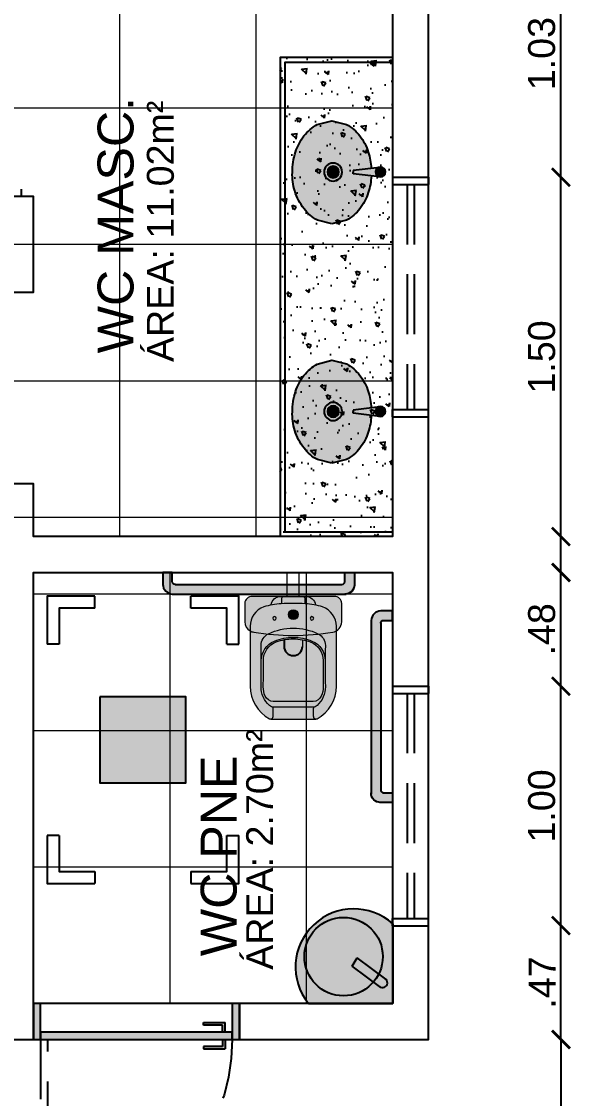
# Model space of a CAD drawing. Extents: x 3377 to 3790, y 1673 to 1846.
# Drawn here: x 3452.723 to 3455.024, y 1690.248 to 1694.745 of the extents above; entities that cross this region are included whole.
import ezdxf
from ezdxf.enums import TextEntityAlignment as Align

# ---------------------------------------------------------------- set-up
doc = ezdxf.new("R2010")
doc.units = 0
doc.header["$LTSCALE"] = 2
doc.header["$PDMODE"] = 32
doc.linetypes.add('HIDDEN2', pattern=[0.1875, 0.125, -0.0625])
for name, color, linetype, lineweight in [('. Alvenaria', 4, 'Continuous', 0), ('. hachura', 8, 'Continuous', 0), ('. TEXTO', 7, 'Continuous', 0), ('015', 8, 'Continuous', 15), ('A-PISO', 8, 'Continuous', 5)]:
    doc.layers.add(name, color=color, linetype=linetype, lineweight=lineweight)
for name, color, linetype in [('. Esquadria', 7, 'Continuous'), ('. Layaot', 8, 'Continuous'), ('. Vista 01', 7, 'Continuous'), ('A-PARED', 4, 'Continuous'), ('AI-Equip san', 1, 'Continuous'), ('ARQ-COTAS', 250, 'Continuous'), ('PROIEZIONI_finissime', 251, 'Continuous')]:
    doc.layers.add(name, color=color, linetype=linetype)
doc.styles.add('75_R80', font='arial.ttf', dxfattribs={"height": 0.15})
doc.styles.add('REGUA-60', font='arial.ttf', dxfattribs={"height": 0.1125})
doc.styles.add('ROMANS', font='arial.ttf')
doc.dimstyles.new('1-75', dxfattribs={"dimscale": 0.75, "dimtxt": 0.15, "dimasz": 0.1, "dimexe": 0.05, "dimexo": 0.1, "dimgap": 0.03, "dimtad": 1, "dimzin": 5, "dimdsep": 46, "dimtxsty": 'ROMANS', "dimblk": 'ARCHTICK', "dimcen": 0, "dimse1": 1, "dimse2": 1, "dimclrd": 1, "dimclre": 256, "dimclrt": 2, "dimadec": 0, "dimazin": 0, "dimtfac": 1, "dimtofl": 0, "dimtmove": 2, "dimatfit": 3, "dimldrblk": 'ARCHTICK', "dimfxl": 0.04, "dimtolj": 1, "dimtzin": 1, "dimarcsym": 0})

# ---------------------------------------------------------------- blocks, each defined once
blk = doc.blocks.new('PIA')
at = {"layer": '. Layaot'}
h = blk.add_hatch(color=254, dxfattribs=at)
h.dxf.hatch_style = 1
h.set_gradient(color1=(214, 214, 214), color2=(243, 241, 236), tint=1, name='INVSPHERICAL')
h.paths.add_polyline_path([(3669.8662, 131.4953), (3669.514, 131.4953), (3669.514, 131.1629, 0.923767)])
h.paths.add_polyline_path([(3669.5909, 131.4013, -0.194029), (3669.619, 131.429, -0.623221), (3669.8828, 131.2995, -1), (3669.5554, 131.2995, -0.169292)], flags=16)
h.paths.add_polyline_path([(3669.5362, 131.4087, -1), (3669.5762, 131.4087, -1)], flags=16)
h = blk.add_hatch(color=254, dxfattribs=at)
h.dxf.hatch_style = 1
h.set_gradient(color1=(214, 214, 214), color2=(214, 214, 214), tint=1, name='INVSPHERICAL')
h.paths.add_polyline_path([(3669.5942, 131.4053), (3669.6831, 131.3393), (3669.6623, 131.3051), (3669.5723, 131.3719, 0.115024), (3669.5554, 131.2995, 1), (3669.8828, 131.2995, 0.698617)])
h = blk.add_hatch(color=254, dxfattribs=at)
h.dxf.hatch_style = 1
h.set_gradient(color1=(214, 214, 214), color2=(132, 132, 132), tint=1, name='INVCYLINDER')
h.paths.add_polyline_path([(3669.5696, 131.4235), (3669.5666, 131.4258, 0.584519), (3669.5362, 131.4087, 0.212701), (3669.5428, 131.3938), (3669.5458, 131.3916, 0.584519), (3669.5762, 131.4087, 0.212701)])
h.paths.add_polyline_path([(3669.5942, 131.4053, 0.061156), (3669.5723, 131.3719), (3669.6623, 131.3051), (3669.6831, 131.3393)])
h.paths.add_polyline_path([(3669.5942, 131.4053), (3669.5696, 131.4235, -0.212701), (3669.5762, 131.4087, -0.584519), (3669.5458, 131.3916), (3669.5723, 131.3719, -0.061156)])
for p, q in [((3669.514, 131.1629), (3669.514, 131.4953)), ((3669.8662, 131.4953), (3669.514, 131.4953)), ((3669.5636, 131.428), (3669.6831, 131.3393)), ((3669.5428, 131.3938), (3669.6623, 131.3051)), ((3669.6831, 131.3393), (3669.6623, 131.3051))]:
    blk.add_line(p, q, dxfattribs=at)
blk.add_circle((3669.7191, 131.2995), 0.1637, dxfattribs=at)
for centre, radius, start, end in [((3669.6769, 131.3431), 0.2429, 227.8858, 38.8087), ((3669.5562, 131.4087), 0.02, 48.0318, 238.7716)]:
    blk.add_arc(centre, radius, start, end, dxfattribs=at)
blk = doc.blocks.new('fechadura')
for p, q in [((1565.0368, 630.001), (1565.0368, 629.971)), ((1565.0468, 630.001), (1565.0468, 629.971)), ((1565.0368, 629.971), (1565.0368, 629.961)), ((1565.1268, 629.961), (1565.0368, 629.961)), ((1565.0468, 629.971), (1565.1268, 629.971)), ((1565.1268, 629.971), (1565.1268, 629.961))]:
    blk.add_line(p, q)
blk = doc.blocks.new('P .86')
at = {"layer": '. Esquadria'}
h = blk.add_hatch(color=253, dxfattribs=at)
h.dxf.hatch_style = 1
h.set_gradient(color1=(173, 173, 173), color2=(91, 91, 91), tint=1, name='INVCYLINDER')
h.paths.add_polyline_path([(3863.1696, 601.0208), (3863.0796, 601.0208), (3863.0796, 601.0308), (3863.1596, 601.0308), (3863.1596, 601.0608), (3863.1696, 601.0608), (3863.1696, 601.0308)])
h.paths.add_polyline_path([(3863.1696, 601.1209), (3863.1696, 601.0908), (3863.1596, 601.0908), (3863.1596, 601.1209), (3863.0796, 601.1209), (3863.0796, 601.1309), (3863.1696, 601.1309)])
h = blk.add_hatch(color=34, dxfattribs=at)
h.dxf.hatch_style = 1
h.set_gradient(color1=(153, 76, 0), color2=(153, 133, 76), tint=1, name='INVCYLINDER')
h.paths.add_polyline_path([(3862.3996, 600.941), (3862.3696, 600.941), (3862.3696, 601.091), (3862.3996, 601.091)])
h = blk.add_hatch(color=34, dxfattribs=at)
h.dxf.hatch_style = 1
h.set_gradient(color1=(153, 76, 0), color2=(153, 133, 76), tint=1, name='CURVED')
h.paths.add_polyline_path([(3863.1996, 601.061), (3862.3996, 601.061), (3862.3996, 601.091), (3863.1996, 601.091)])
h = blk.add_hatch(color=34, dxfattribs=at)
h.dxf.hatch_style = 1
h.set_gradient(color1=(153, 76, 0), color2=(153, 133, 76), tint=1, name='INVCYLINDER')
h.paths.add_polyline_path([(3863.2296, 600.941), (3863.1996, 600.941), (3863.1996, 601.091), (3863.2296, 601.091)])
at = {"layer": '. Esquadria', "color": 1, "linetype": 'HIDDEN2'}
for p, q in [((3862.3996, 601.091), (3862.3996, 601.891)), ((3862.4296, 601.891), (3862.4296, 601.091))]:
    blk.add_line(p, q, dxfattribs=at)
at = {"layer": '. Esquadria', "color": 1}
blk.add_line((3862.4296, 601.891), (3862.3996, 601.891), dxfattribs=at)
at = {"layer": '. Esquadria'}
blk.add_line((3863.1996, 600.941), (3862.3996, 600.941), dxfattribs=at)
at = {"layer": '. Esquadria', "color": 2}
for points in [[(3862.3996, 601.091), (3862.3996, 600.941), (3862.3696, 600.941), (3862.3696, 601.091)], [(3863.1996, 601.091), (3863.1996, 601.061), (3862.3996, 601.061), (3862.3996, 601.091)], [(3863.2296, 601.091), (3863.2296, 600.941), (3863.1996, 600.941), (3863.1996, 601.091)]]:
    blk.add_lwpolyline(points, close=True, dxfattribs=at)
at = {"layer": '. Esquadria', "color": 1, "linetype": 'HIDDEN2'}
blk.add_arc((3862.4001, 601.0913), 0.7995, 359.9735, 87.8832, dxfattribs=at)
at = {"layer": '. Esquadria', "rotation": 180}
blk.add_blockref('fechadura', (5428.2064, 1231.0918), dxfattribs=at)
at = {"layer": '. Esquadria', "extrusion": (0, 0, -1), "zscale": -1}
blk.add_blockref('fechadura', (-5428.2064, -28.9402), dxfattribs=at)
blk = doc.blocks.new('barra 2')
at = {"layer": '. Layaot'}
h = blk.add_hatch(color=8, dxfattribs=at)
h.dxf.hatch_style = 1
h.set_gradient(color1=(128, 128, 128), color2=(214, 214, 214), rotation=90, tint=1, name='CYLINDER')
h.paths.add_polyline_path([(7845.748, 2406.6471), (7845.0224, 2406.6471, 0.376798), (7844.9824, 2406.6071), (7844.9824, 2406.5571), (7845.0224, 2406.5571), (7845.0224, 2406.5953, -0.414214), (7845.0342, 2406.6071), (7845.7306, 2406.6071, -0.414214), (7845.7424, 2406.5953), (7845.7424, 2406.5571), (7845.7824, 2406.5571), (7845.7824, 2406.6127, 0.371207)])
blk.add_line((7845.0342, 2406.6071), (7845.7306, 2406.6071), dxfattribs=at)
for points in [[(7845.0342, 2406.6071, 0.414214), (7845.0224, 2406.5953), (7845.0224, 2406.5571), (7844.9824, 2406.5571), (7844.9824, 2406.6071, -0.376798), (7845.0224, 2406.6471), (7845.748, 2406.6471)], [(7845.7306, 2406.6071, -0.414214), (7845.7424, 2406.5953), (7845.7424, 2406.5571), (7845.7824, 2406.5571), (7845.7824, 2406.6127)]]:
    blk.add_lwpolyline(points, format="xyb", dxfattribs=at)
blk.add_arc((7845.7452, 2406.6099), 0.0373, 355.7306, 94.2694, dxfattribs=at)
blk = doc.blocks.new('Assento acessível')
at = {"layer": '. Layaot'}
h = blk.add_hatch(color=160, dxfattribs=at)
h.dxf.hatch_style = 1
h.paths.add_polyline_path([(-0.22, 0.42), (-0.22, 0.78), (-0.58, 0.78), (-0.58, 0.42)])
h = blk.add_hatch(color=254, dxfattribs=at)
h.dxf.hatch_style = 1
h.paths.add_polyline_path([(-0.4233, 0.6992, 4.896979), (-0.4411, 0.7069), (-0.4386, 0.5874), (-0.3359, 0.5874), (-0.3019, 0.4999), (-0.2578, 0.5176), (-0.2648, 0.5333), (-0.2906, 0.5213), (-0.3228, 0.6053), (-0.4185, 0.6053), (-0.4185, 0.6242), (-0.3549, 0.6242), (-0.3549, 0.6418), (-0.4191, 0.6418)])
h.paths.add_polyline_path([(-0.4518, 0.6222), (-0.4518, 0.6459, 1.477731), (-0.3261, 0.5239), (-0.3447, 0.5342, -1.402115)])
for p, q in [((-0.6, 1.15), (-0.6, 1.2)), ((-0.2, 1.15), (-0.2, 1.2)), ((-0.75, 1), (-0.8, 1)), ((-0.05, 1), (0, 1)), ((-0.75, 0.2), (-0.8, 0.2)), ((-0.05, 0.2), (0, 0.2)), ((-0.6, 0.05), (-0.6, 0)), ((-0.2, 0.05), (-0.2, 0))]:
    blk.add_line(p, q, dxfattribs=at)
for points in [[(-0.6, 1.2), (-0.8, 1.2), (-0.8, 1)], [(0, 1), (0, 1.2), (-0.2, 1.2)], [(-0.6, 1.15), (-0.75, 1.15), (-0.75, 1)], [(-0.05, 1), (-0.05, 1.15), (-0.2, 1.15)], [(-0.8, 0.2), (-0.8, 0), (-0.6, 0)], [(-0.75, 0.2), (-0.75, 0.05), (-0.6, 0.05)], [(-0.2, 0), (0, 0), (0, 0.2)], [(-0.2, 0.05), (-0.05, 0.05), (-0.05, 0.2)]]:
    blk.add_lwpolyline(points, dxfattribs=at)
blk.add_lwpolyline([(-0.58, 0.78), (-0.58, 0.42), (-0.22, 0.42), (-0.22, 0.78)], close=True, dxfattribs=at)
blk = doc.blocks.new('P51_p')
at = {"layer": 'A-PARED', "true_color": 0xf2f2f2}
h = blk.add_hatch(color=7, dxfattribs=at)
h.dxf.hatch_style = 1
h.paths.add_polyline_path([(-0.0844, -0.4665, 0.337735), (-0.0884, -0.4614, 0.067099), (-0.081, -0.4624), (0.081, -0.4624, 0.067099), (0.0884, -0.4614, 0.337728), (0.0844, -0.4665), (0.0844, -0.5021, 0.402244), (0.094, -0.5121), (-0.0944, -0.5121, 0.4142), (-0.0844, -0.5021)])
h.paths.add_polyline_path([(-0.0489, -0.0089, -0.414215), (-0.04, 0), (0.04, 0, -0.414214), (0.0489, -0.0089), (0.0489, -0.0305, 0.017521), (-0.0489, -0.0305)], flags=17)
h.paths.add_polyline_path([(-0.0489, -0.0089, -0.414215), (-0.04, 0), (0.0529, 0, -0.383907), (0.0927, -0.0358, 0.043324), (0.0499, -0.0306, 0.01771), (-0.0489, -0.0305)])
h = blk.add_hatch(color=7, dxfattribs=at)
h.dxf.hatch_style = 1
h.paths.add_polyline_path([(0.0844, -0.4665, -0.337735), (0.0884, -0.4614, -0.067099), (0.081, -0.4624), (-0.081, -0.4624, -0.067099), (-0.0884, -0.4614, -0.337728), (-0.0844, -0.4665), (-0.0844, -0.5021, -0.402244), (-0.094, -0.5121), (0.0944, -0.5121, -0.4142), (0.0844, -0.5021)])
h.paths.add_polyline_path([(0.0489, -0.0089, 0.414215), (0.04, 0), (-0.04, 0, 0.414214), (-0.0489, -0.0089), (-0.0489, -0.0305, -0.017521), (0.0489, -0.0305)], flags=17)
h.paths.add_polyline_path([(0.0489, -0.0089, 0.414215), (0.04, 0), (-0.0529, 0, 0.383907), (-0.0927, -0.0358, -0.043324), (-0.0499, -0.0306, -0.01771), (0.0489, -0.0305)])
h = blk.add_hatch(color=7, dxfattribs=at)
h.dxf.hatch_style = 1
h.paths.add_polyline_path([(0.0489, -0.0089, 0.414215), (0.04, 0), (-0.04, 0, 0.414214), (-0.0489, -0.0089), (-0.0489, -0.0305, -0.017521), (0.0489, -0.0305)])
h = blk.add_hatch(color=7, dxfattribs=at)
h.dxf.hatch_style = 1
h.paths.add_polyline_path([(0.1226, -0.0442, 0.075777), (0.0489, -0.0305), (0.0489, -0.0305, 0.017521), (-0.0489, -0.0305), (-0.0489, -0.0305, 0.075777), (-0.1226, -0.0442, 0.31942), (-0.18, -0.1248), (-0.18, -0.3745, 0.273863), (-0.0992, -0.5109, 0.136488), (-0.094, -0.5121, 0.402244), (-0.0844, -0.5021), (-0.0844, -0.4665, 0.337735), (-0.0884, -0.4614, -0.114006), (-0.0994, -0.4554, -0.219669), (-0.134, -0.3771, 0.008003), (-0.134, -0.2048, -0.295958), (-0.1032, -0.1556, -0.109342), (0, -0.1328, -0.109342), (0.1032, -0.1556, -0.295958), (0.134, -0.2048, 0.008003), (0.134, -0.3771, -0.219668), (0.0994, -0.4554, -0.114007), (0.0884, -0.4614, 0.337728), (0.0844, -0.4665), (0.0844, -0.5021, 0.407906), (0.0942, -0.5121, 0.131537), (0.0992, -0.5109, 0.273863), (0.18, -0.3745), (0.18, -0.1248, 0.31942)])
h.paths.add_polyline_path([(-0.0782, -0.0839, -1), (-0.0782, -0.099, -1)], flags=16)
h.paths.add_polyline_path([(0.0782, -0.0839, -1), (0.0782, -0.099, -1)], flags=16)
h.paths.add_polyline_path([(0.1245, -0.2679, 0.312275), (0.0712, -0.1903, 0.042994), (0.0382, -0.1809), (0.0382, -0.2089, -1), (-0.0382, -0.2089), (-0.0382, -0.1809, 0.042994), (-0.0712, -0.1903, 0.312273), (-0.1245, -0.2679, -0.00507), (-0.1251, -0.3772, 0.107993), (-0.1172, -0.4163, 0.297512), (-0.0832, -0.4385), (0.0832, -0.4385, 0.297514), (0.1172, -0.4163, 0.107991), (0.1251, -0.3772, -0.00507)], flags=16)
h.paths.add_polyline_path([(0, -0.1328, 0.109342), (-0.1032, -0.1556, 0.295958), (-0.134, -0.2048, -0.002981), (-0.1333, -0.269, -0.305538), (-0.0781, -0.1864, -0.097448), (0, -0.171, -0.097448), (0.0781, -0.1864, -0.305539), (0.1333, -0.269, -0.002981), (0.134, -0.2048, 0.295958), (0.1032, -0.1556, 0.109342)], flags=17)
h.paths.add_polyline_path([(0.0382, -0.1809, 0.048111), (0, -0.1772, 0.048111), (-0.0382, -0.1809), (-0.0382, -0.2089, 1), (0.0382, -0.2089)], flags=16)
h.paths.add_polyline_path([(0, -0.171, 0.097448), (-0.0781, -0.1864, 0.305538), (-0.1333, -0.269, -0.005022), (-0.134, -0.3771, 0.219669), (-0.0994, -0.4554, 0.182501), (-0.081, -0.4624), (0.081, -0.4624, 0.182501), (0.0994, -0.4554, 0.219668), (0.134, -0.3771, -0.005022), (0.1333, -0.269, 0.305539), (0.0781, -0.1864, 0.097448)], flags=17)
h.paths.add_polyline_path([(0, -0.1772, -0.048111), (0.0382, -0.1809, -0.042994), (0.0712, -0.1903, -0.312275), (0.1245, -0.2679, 0.00507), (0.1251, -0.3772, -0.107991), (0.1172, -0.4163, -0.297514), (0.0832, -0.4385), (-0.0832, -0.4385, -0.297512), (-0.1172, -0.4163, -0.107993), (-0.1251, -0.3772, 0.00507), (-0.1245, -0.2679, -0.312273), (-0.0712, -0.1903, -0.091293)], flags=16)
at = {"layer": '015', "ltscale": 0.31}
for p, q in [((-0.025, 0), (-0.025, 0.1)), ((-0.025, 0.1), (0.025, 0.1)), ((0.025, 0), (0.025, 0.1))]:
    blk.add_line(p, q, dxfattribs=at)
at = {"layer": '015'}
for p, q in [((0.0844, -0.5021), (0.0844, -0.4665)), ((-0.094, -0.5121), (0.0942, -0.5121)), ((0.0942, -0.5121), (0.0844, -0.5121))]:
    blk.add_line(p, q, dxfattribs=at)
at = {"layer": '015', "ltscale": 0.31}
blk.add_lwpolyline([(-0.0926, -0.0351, -0.378909), (-0.0529, 0), (0.0529, 0, -0.378909), (0.0926, -0.0351)], format="xyb", dxfattribs=at)
at = {"layer": '015'}
for points in [[(-0.04, 0, 0.414214), (-0.0489, -0.0089), (-0.0489, -0.0308)], [(0.04, 0, -0.414214), (0.0489, -0.0089), (0.0489, -0.0308)], [(0.0844, -0.5021, 0.407906), (0.0942, -0.5121, 0.131537), (0.0992, -0.5109, 0.273863), (0.18, -0.3745), (0.18, -0.1248, 0.319419), (0.1226, -0.0442, 0.074713), (0.0499, -0.0306, 0.017899), (-0.0499, -0.0306, 0.074713), (-0.1226, -0.0442, 0.319419), (-0.18, -0.1248), (-0.18, -0.3745, 0.273863), (-0.0992, -0.5109, 0.136488), (-0.094, -0.5121, 0.402244), (-0.0844, -0.5021), (-0.0844, -0.4665, 0.337727), (-0.0884, -0.4614)], [(-0.1333, -0.269, -0.305538), (-0.0781, -0.1864, -0.097448), (0, -0.171, -0.097448), (0.0781, -0.1864, -0.305538), (0.1333, -0.269)]]:
    blk.add_lwpolyline(points, format="xyb", dxfattribs=at)
for points in [[(-0.0782, -0.0839, 1), (-0.0782, -0.099, 1)], [(0.0782, -0.0839, 1), (0.0782, -0.099, 1)], [(0.1032, -0.1556, -0.295956), (0.134, -0.2048, 0.008003), (0.134, -0.3771, -0.219669), (0.0994, -0.4554, -0.1825), (0.081, -0.4624), (-0.081, -0.4624, -0.1825), (-0.0994, -0.4554, -0.21967), (-0.134, -0.3771, 0.008003), (-0.134, -0.2048, -0.295956), (-0.1032, -0.1556, -0.109342), (0, -0.1328, -0.109342)], [(0.0382, -0.1809, -0.042994), (0.0712, -0.1903, -0.312272), (0.1245, -0.2679, 0.00507), (0.1251, -0.3772, -0.107996), (0.1172, -0.4163, -0.297508), (0.0832, -0.4385), (-0.0832, -0.4385, -0.297509), (-0.1172, -0.4163, -0.107996), (-0.1251, -0.3772, 0.00507), (-0.1245, -0.2679, -0.312272), (-0.0712, -0.1903, -0.091294), (0, -0.1772, -0.048111)]]:
    blk.add_lwpolyline(points, format="xyb", close=True, dxfattribs=at)
at = {"layer": '015', "ltscale": 0.16334}
blk.add_lwpolyline([(0.0382, -0.1809), (0.0382, -0.2099)], dxfattribs=at)
at = {"layer": '015'}
blk.add_arc((0.0898, -0.4665), 0.00533, 105.3551, 180, dxfattribs=at)
at = {"layer": 'A-PARED', "color": 7, "true_color": 0xf2f2f2}
blk.add_lwpolyline([(-0.0382, -0.1809), (-0.0382, -0.2089, 1), (0.0382, -0.2089)], format="xyb", dxfattribs=at)
blk = doc.blocks.new('A$C82d534e4')
at = {"layer": 'A-PARED', "true_color": 0xf2f2f2}
h = blk.add_hatch(color=7, dxfattribs=at)
h.dxf.hatch_style = 1
h.paths.add_polyline_path([(1.1596, 0.014, 0.365549), (1.1956, 0.0574), (1.1956, 0.1338, 0.417775), (1.1653, 0.1631), (0.8217, 0.1631, 0.424739), (0.7913, 0.1331), (0.7913, 0.0567, 0.267596), (0.8135, 0.019, 0.084782), (0.8273, 0.014, 0.042034), (0.9935, 0, 0.042035)])
h.paths.add_polyline_path([(0.9935, 0.0664, -1), (0.9935, 0.1074, -1)], flags=16)
h.paths.add_polyline_path([(0.9935, 0.0714, -1), (0.9935, 0.1024, -1)], flags=0)
h = blk.add_hatch(color=7, dxfattribs=at)
h.dxf.hatch_style = 1
h.paths.add_polyline_path([(0.9935, 0.0714, 1), (0.9935, 0.1024, 1)])
at = {"layer": 'A-PISO'}
for points in [[(1.1956, 0.1338, 0.417775), (1.1653, 0.1631), (0.8217, 0.1631, 0.417775), (0.7913, 0.1338), (0.7913, 0.0567, 0.267596), (0.8135, 0.019, 0.089925), (0.8282, 0.0138, 0.041809), (0.9935, 0, 0.041809), (1.1587, 0.0138, 0.366337), (1.1956, 0.0567)], [(0.9935, 0.0664, -1), (0.9935, 0.1074, -1)], [(0.9935, 0.0714, -1), (0.9935, 0.1024, -1)]]:
    blk.add_lwpolyline(points, format="xyb", close=True, dxfattribs=at)
blk = doc.blocks.new('tia')
at = {"layer": '. Layaot'}
h = blk.add_hatch(color=252, dxfattribs=at)
h.dxf.hatch_style = 1
h.set_gradient(color1=(132, 132, 132), color2=(173, 173, 173), rotation=90, tint=1, name='CYLINDER')
h.paths.add_polyline_path([(799809.0258, 9171780.8408, 1), (799808.9845, 9171780.8408, 1)])
h.paths.add_polyline_path([(799808.9915, 9171780.8408, -1), (799809.0188, 9171780.8408, -1)], flags=0)
h.paths.add_polyline_path([(799809.0188, 9171780.8408, 1), (799808.9915, 9171780.8408, 1)], flags=16)
h = blk.add_hatch(color=252, dxfattribs=at)
h.dxf.hatch_style = 1
h.set_gradient(color1=(132, 132, 132), color2=(173, 173, 173), rotation=90, tint=1, name='CYLINDER')
h.paths.add_polyline_path([(799808.9915, 9171780.8408, 1), (799809.0188, 9171780.8408, 1)])
h = blk.add_hatch(color=252, dxfattribs=at)
h.dxf.hatch_style = 1
h.set_gradient(color1=(132, 132, 132), color2=(173, 173, 173), rotation=90, tint=1, name='CYLINDER')
h.paths.add_polyline_path([(799809.0237, 9171780.8317, -0.747365), (799808.9846, 9171780.8383), (799808.9975, 9171780.7262), (799809.005, 9171780.7262), (799809.011, 9171780.7262)])
h = blk.add_hatch(color=7, dxfattribs=at)
h.dxf.hatch_style = 1
h.set_gradient(color1=(255, 255, 255), color2=(214, 214, 214), rotation=90, tint=1, name='INVSPHERICAL')
h.paths.add_polyline_path([(799809.1558, 9171780.7547, 0.086915), (799809.0884, 9171780.79, 0.062356), (799809.0202, 9171780.8027), (799809.011, 9171780.7262), (799809.0034, 9171780.7262), (799808.9975, 9171780.7262), (799808.9884, 9171780.8028, 0.063208), (799808.9192, 9171780.7902, 0.086915), (799808.8518, 9171780.7551, 0.105716), (799808.8041, 9171780.6992), (799808.7887, 9171780.6385), (799808.8039, 9171780.5777, 0.105716), (799808.8515, 9171780.5217, 0.086915), (799808.9257, 9171780.4829, 0.093124), (799809.0035, 9171780.4732, 0.077098), (799809.0881, 9171780.4863, 0.086915), (799809.1555, 9171780.5214, 0.105716), (799809.2032, 9171780.5772), (799809.2186, 9171780.638), (799809.2034, 9171780.6988, 0.105716)])
h.paths.add_polyline_path([(799809.0426, 9171780.6432, -1), (799808.9672, 9171780.6432, -1)], flags=16)
h.paths.add_polyline_path([(799809.029, 9171780.6432, -1), (799808.9809, 9171780.6432, -1)], flags=0)
h = blk.add_hatch(color=252, dxfattribs=at)
h.dxf.hatch_style = 1
h.set_gradient(color1=(132, 132, 132), color2=(173, 173, 173), rotation=90, tint=1, name='CYLINDER')
h.paths.add_polyline_path([(799808.9672, 9171780.6432, 1), (799809.0426, 9171780.6432, 1)])
h.paths.add_polyline_path([(799809.029, 9171780.6432, -1), (799808.9809, 9171780.6432, -1)], flags=0)
h.paths.add_polyline_path([(799808.9809, 9171780.6432, 1), (799809.029, 9171780.6432, 1)], flags=16)
h = blk.add_hatch(color=252, dxfattribs=at)
h.dxf.hatch_style = 1
h.set_gradient(color1=(132, 132, 132), color2=(173, 173, 173), rotation=90, tint=1, name='CYLINDER')
h.paths.add_polyline_path([(799808.9809, 9171780.6432, 1), (799809.029, 9171780.6432, 1)])
for p, q in [((799808.9842, 9171780.8384), (799808.9975, 9171780.7262)), ((799809.0245, 9171780.8384), (799809.011, 9171780.7262)), ((799808.9975, 9171780.7262), (799809.005, 9171780.7262)), ((799809.011, 9171780.7262), (799809.0034, 9171780.7262))]:
    blk.add_line(p, q, dxfattribs=at)
for points in [[(799808.9884, 9171780.8028, 0.063208), (799808.9192, 9171780.7902, 0.086915), (799808.8518, 9171780.7551, 0.105716), (799808.8041, 9171780.6992), (799808.7887, 9171780.6385)], [(799808.7887, 9171780.6385), (799808.8039, 9171780.5777, 0.105716), (799808.8515, 9171780.5217, 0.086915), (799808.9257, 9171780.4829, 0.093124), (799809.0035, 9171780.4732, 0.077098), (799809.0881, 9171780.4863, 0.086915), (799809.1555, 9171780.5214, 0.105716), (799809.2032, 9171780.5772), (799809.2186, 9171780.638), (799809.2034, 9171780.6988, 0.105716), (799809.1558, 9171780.7547, 0.086915), (799809.0884, 9171780.79, 0.062356), (799809.0202, 9171780.8027, 0.077098)]]:
    blk.add_lwpolyline(points, format="xyb", dxfattribs=at)
for centre, radius in [((799809.0052, 9171780.8408), 0.0207), ((799809.0052, 9171780.8408), 0.0137), ((799809.0049, 9171780.6432), 0.0377), ((799809.0049, 9171780.6432), 0.024)]:
    blk.add_circle(centre, radius, dxfattribs=at)
blk = doc.blocks.new('_ARCHTICK')
at = {"color": 0, "linetype": 'ByBlock', "const_width": 0.15}
blk.add_lwpolyline([(-0.5, -0.5), (0.5, 0.5)], dxfattribs=at)
blk = doc.blocks.new('*D523')
at = {"layer": 'ARQ-COTAS', "color": 1, "lineweight": -2, "transparency": 16777216}
blk.add_line((3454.423, 1688.5648), (3450.973, 1688.5648), dxfattribs=at)
at = {"layer": 'Defpoints', "color": 0, "transparency": 16777216}
for p in [(3450.973, 1690.4943), (3454.423, 1690.4943), (3450.973, 1688.5648)]:
    blk.add_point(p, dxfattribs=at)
at = {"layer": 'ARQ-COTAS', "color": 1, "lineweight": -2, "transparency": 16777216, "xscale": 0.07500000000000001, "yscale": 0.07500000000000001, "zscale": 0.07500000000000001}
for p, rotation in [((3450.973, 1688.5648), 180.0000504460488), ((3454.423, 1688.5648), 5.044604885817705e-05)]:
    blk.add_blockref('_ARCHTICK', p, dxfattribs=dict(at, rotation=rotation))
at = {"layer": 'ARQ-COTAS', "color": 2, "transparency": 16777216, "insert": (3452.698, 1688.6448), "char_height": 0.1125, "attachment_point": 5, "rotation": 0.0001, "style": 'ROMANS'}
blk.add_mtext('\\A1;3.45', dxfattribs=at)
blk = doc.blocks.new('*D524')
at = {"layer": 'ARQ-COTAS', "color": 1, "lineweight": -2, "transparency": 16777216}
blk.add_line((3454.9756, 1690.4943), (3454.9756, 1689.2943), dxfattribs=at)
at = {"layer": 'Defpoints', "color": 0, "transparency": 16777216}
for p in [(3454.423, 1690.4943), (3454.423, 1689.2943), (3454.9756, 1689.2943)]:
    blk.add_point(p, dxfattribs=at)
at = {"layer": 'ARQ-COTAS', "color": 1, "lineweight": -2, "transparency": 16777216, "xscale": 0.07500000000000001, "yscale": 0.07500000000000001, "zscale": 0.07500000000000001}
for p, rotation in [((3454.9756, 1690.4943), 90), ((3454.9756, 1689.2943), 270)]:
    blk.add_blockref('_ARCHTICK', p, dxfattribs=dict(at, rotation=rotation))
at = {"layer": 'ARQ-COTAS', "color": 2, "transparency": 16777216, "insert": (3454.8956, 1689.8943), "char_height": 0.1125, "attachment_point": 5, "rotation": 90, "style": 'ROMANS'}
blk.add_mtext('\\A1;1.20', dxfattribs=at)
blk = doc.blocks.new('*D496')
at = {"layer": 'ARQ-COTAS', "color": 1, "lineweight": -2, "transparency": 16777216}
blk.add_line((3455.1841, 1690.4943), (3455.1841, 1699.8943), dxfattribs=at)
at = {"layer": 'Defpoints', "color": 0, "transparency": 16777216}
for p in [(3454.423, 1699.8943), (3455.1841, 1699.8943), (3454.423, 1690.4943)]:
    blk.add_point(p, dxfattribs=at)
at = {"layer": 'ARQ-COTAS', "color": 1, "lineweight": -2, "transparency": 16777216, "xscale": 0.07500000000000001, "yscale": 0.07500000000000001, "zscale": 0.07500000000000001}
for p, rotation in [((3455.1841, 1699.8943), 90), ((3455.1841, 1690.4943), 270)]:
    blk.add_blockref('_ARCHTICK', p, dxfattribs=dict(at, rotation=rotation))
at = {"layer": 'ARQ-COTAS', "color": 2, "transparency": 16777216, "insert": (3455.1042, 1695.1943), "char_height": 0.1125, "attachment_point": 5, "rotation": 90, "style": 'ROMANS'}
blk.add_mtext('\\A1;9.40', dxfattribs=at)
blk = doc.blocks.new('*D529')
at = {"layer": 'ARQ-COTAS', "color": 1, "lineweight": -2, "transparency": 16777216}
blk.add_line((3455.1841, 1690.4943), (3455.1841, 1689.2943), dxfattribs=at)
at = {"layer": 'Defpoints', "color": 0, "transparency": 16777216}
for p in [(3454.423, 1690.4943), (3455.1625, 1689.2943), (3455.1841, 1689.2943)]:
    blk.add_point(p, dxfattribs=at)
at = {"layer": 'ARQ-COTAS', "color": 1, "lineweight": -2, "transparency": 16777216, "xscale": 0.07500000000000001, "yscale": 0.07500000000000001, "zscale": 0.07500000000000001}
for p, rotation in [((3455.1841, 1690.4943), 90), ((3455.1841, 1689.2943), 270)]:
    blk.add_blockref('_ARCHTICK', p, dxfattribs=dict(at, rotation=rotation))
at = {"layer": 'ARQ-COTAS', "color": 2, "transparency": 16777216, "insert": (3455.1042, 1689.559), "char_height": 0.1125, "attachment_point": 5, "rotation": 90, "style": 'ROMANS'}
blk.add_mtext('\\A1;1.20', dxfattribs=at)
blk = doc.blocks.new('A$Cee03f338')
at = {"layer": '. Esquadria', "color": 1, "linetype": 'HIDDEN2'}
for p, q in [((0, 1), (0, 0.97)), ((0, 1), (0.15, 1)), ((0.15, 1), (0.15, 0.97)), ((0, 0.97), (0.15, 0.97)), ((0.06, 0.97), (0.06, 0.03)), ((0.09, 0.97), (0.09, 0.03)), ((0, 0.03), (0.15, 0.03)), ((0, 0), (0, 0.03)), ((0, 0), (0.15, 0)), ((0.15, 0), (0.15, 0.03))]:
    blk.add_line(p, q, dxfattribs=at)
blk = doc.blocks.new('*D530')
at = {"layer": 'ARQ-COTAS', "color": 1, "lineweight": -2, "transparency": 16777216}
blk.add_line((3454.9756, 1690.4943), (3454.9756, 1690.9693), dxfattribs=at)
at = {"layer": 'Defpoints', "color": 0, "transparency": 16777216}
for p in [(3454.423, 1690.9693), (3454.9756, 1690.9693), (3454.423, 1690.4943)]:
    blk.add_point(p, dxfattribs=at)
at = {"layer": 'ARQ-COTAS', "color": 1, "lineweight": -2, "transparency": 16777216, "xscale": 0.07500000000000001, "yscale": 0.07500000000000001, "zscale": 0.07500000000000001}
for p, rotation in [((3454.9756, 1690.9693), 90), ((3454.9756, 1690.4943), 270)]:
    blk.add_blockref('_ARCHTICK', p, dxfattribs=dict(at, rotation=rotation))
at = {"layer": 'ARQ-COTAS', "color": 2, "transparency": 16777216, "insert": (3454.8968, 1690.7318), "char_height": 0.1125, "attachment_point": 5, "rotation": 90, "style": 'ROMANS'}
blk.add_mtext('\\A1;.47', dxfattribs=at)
blk = doc.blocks.new('*D531')
at = {"layer": 'ARQ-COTAS', "color": 1, "lineweight": -2, "transparency": 16777216}
blk.add_line((3454.9756, 1690.9693), (3454.9756, 1691.9693), dxfattribs=at)
at = {"layer": 'Defpoints', "color": 0, "transparency": 16777216}
for p in [(3454.423, 1691.9693), (3454.9756, 1691.9693), (3454.423, 1690.9693)]:
    blk.add_point(p, dxfattribs=at)
at = {"layer": 'ARQ-COTAS', "color": 1, "lineweight": -2, "transparency": 16777216, "xscale": 0.07500000000000001, "yscale": 0.07500000000000001, "zscale": 0.07500000000000001}
for p, rotation in [((3454.9756, 1691.9693), 90), ((3454.9756, 1690.9693), 270)]:
    blk.add_blockref('_ARCHTICK', p, dxfattribs=dict(at, rotation=rotation))
at = {"layer": 'ARQ-COTAS', "color": 2, "transparency": 16777216, "insert": (3454.8956, 1691.4693), "char_height": 0.1125, "attachment_point": 5, "rotation": 90, "style": 'ROMANS'}
blk.add_mtext('\\A1;1.00', dxfattribs=at)
blk = doc.blocks.new('*D532')
at = {"layer": 'ARQ-COTAS', "color": 1, "lineweight": -2, "transparency": 16777216}
blk.add_line((3454.9756, 1691.9693), (3454.9756, 1692.4443), dxfattribs=at)
at = {"layer": 'Defpoints', "color": 0, "transparency": 16777216}
for p in [(3454.273, 1692.4443), (3454.9756, 1692.4443), (3454.423, 1691.9693)]:
    blk.add_point(p, dxfattribs=at)
at = {"layer": 'ARQ-COTAS', "color": 1, "lineweight": -2, "transparency": 16777216, "xscale": 0.07500000000000001, "yscale": 0.07500000000000001, "zscale": 0.07500000000000001}
for p, rotation in [((3454.9756, 1692.4443), 90), ((3454.9756, 1691.9693), 270)]:
    blk.add_blockref('_ARCHTICK', p, dxfattribs=dict(at, rotation=rotation))
at = {"layer": 'ARQ-COTAS', "color": 2, "transparency": 16777216, "insert": (3454.8956, 1692.2068), "char_height": 0.1125, "attachment_point": 5, "rotation": 90, "style": 'ROMANS'}
blk.add_mtext('\\A1;.48', dxfattribs=at)
blk = doc.blocks.new('*D533')
at = {"layer": 'ARQ-COTAS', "color": 1, "lineweight": -2, "transparency": 16777216}
blk.add_line((3454.9756, 1692.4443), (3454.9756, 1692.5943), dxfattribs=at)
at = {"layer": 'Defpoints', "color": 0, "transparency": 16777216}
for p in [(3454.273, 1692.5943), (3454.9756, 1692.5943), (3454.273, 1692.4443)]:
    blk.add_point(p, dxfattribs=at)
at = {"layer": 'ARQ-COTAS', "color": 1, "lineweight": -2, "transparency": 16777216, "xscale": 0.07500000000000001, "yscale": 0.07500000000000001, "zscale": 0.07500000000000001}
for p, rotation in [((3454.9756, 1692.5943), 90), ((3454.9756, 1692.4443), 270)]:
    blk.add_blockref('_ARCHTICK', p, dxfattribs=dict(at, rotation=rotation))
at = {"layer": 'ARQ-COTAS', "color": 2, "transparency": 16777216, "insert": (3455.2192, 1692.5193), "char_height": 0.1125, "attachment_point": 5, "rotation": 90, "style": 'ROMANS'}
blk.add_mtext('\\A1;.15', dxfattribs=at)
blk = doc.blocks.new('*D534')
at = {"layer": 'ARQ-COTAS', "color": 1, "lineweight": -2, "transparency": 16777216}
blk.add_line((3454.9756, 1692.5943), (3454.9756, 1694.0943), dxfattribs=at)
at = {"layer": 'Defpoints', "color": 0, "transparency": 16777216}
for p in [(3454.423, 1694.0943), (3454.9756, 1694.0943), (3454.273, 1692.5943)]:
    blk.add_point(p, dxfattribs=at)
at = {"layer": 'ARQ-COTAS', "color": 1, "lineweight": -2, "transparency": 16777216, "xscale": 0.07500000000000001, "yscale": 0.07500000000000001, "zscale": 0.07500000000000001}
for p, rotation in [((3454.9756, 1694.0943), 90), ((3454.9756, 1692.5943), 270)]:
    blk.add_blockref('_ARCHTICK', p, dxfattribs=dict(at, rotation=rotation))
at = {"layer": 'ARQ-COTAS', "color": 2, "transparency": 16777216, "insert": (3454.8956, 1693.3443), "char_height": 0.1125, "attachment_point": 5, "rotation": 90, "style": 'ROMANS'}
blk.add_mtext('\\A1;1.50', dxfattribs=at)
blk = doc.blocks.new('*D535')
at = {"layer": 'ARQ-COTAS', "color": 1, "lineweight": -2, "transparency": 16777216}
blk.add_line((3454.9756, 1694.0943), (3454.9756, 1695.1272), dxfattribs=at)
at = {"layer": 'Defpoints', "color": 0, "transparency": 16777216}
for p in [(3454.4231, 1695.1272), (3454.9756, 1695.1272), (3454.423, 1694.0943)]:
    blk.add_point(p, dxfattribs=at)
at = {"layer": 'ARQ-COTAS', "color": 1, "lineweight": -2, "transparency": 16777216, "xscale": 0.07500000000000001, "yscale": 0.07500000000000001, "zscale": 0.07500000000000001}
for p, rotation in [((3454.9756, 1695.1272), 90), ((3454.9756, 1694.0943), 270)]:
    blk.add_blockref('_ARCHTICK', p, dxfattribs=dict(at, rotation=rotation))
at = {"layer": 'ARQ-COTAS', "color": 2, "transparency": 16777216, "insert": (3454.8956, 1694.6108), "char_height": 0.1125, "attachment_point": 5, "rotation": 90, "style": 'ROMANS'}
blk.add_mtext('\\A1;1.03', dxfattribs=at)
blk = doc.blocks.new('*D927')
at = {"layer": 'ARQ-COTAS', "color": 1, "lineweight": -2, "transparency": 16777216}
blk.add_line((3454.423, 1684.7292), (3450.973, 1684.7292), dxfattribs=at)
at = {"layer": 'Defpoints', "color": 0, "transparency": 16777216}
for p in [(3450.973, 1690.4943), (3454.423, 1687.2443), (3450.973, 1684.7292)]:
    blk.add_point(p, dxfattribs=at)
at = {"layer": 'ARQ-COTAS', "color": 1, "lineweight": -2, "transparency": 16777216, "xscale": 0.07500000000000001, "yscale": 0.07500000000000001, "zscale": 0.07500000000000001, "rotation": 180}
blk.add_blockref('_ARCHTICK', (3450.973, 1684.7292), dxfattribs=at)
at = {"layer": 'ARQ-COTAS', "color": 1, "lineweight": -2, "transparency": 16777216, "xscale": 0.07500000000000001, "yscale": 0.07500000000000001, "zscale": 0.07500000000000001}
blk.add_blockref('_ARCHTICK', (3454.423, 1684.7292), dxfattribs=at)
at = {"layer": 'ARQ-COTAS', "color": 2, "transparency": 16777216, "insert": (3452.698, 1684.8092), "char_height": 0.1125, "attachment_point": 5, "style": 'ROMANS'}
blk.add_mtext('\\A1;3.45', dxfattribs=at)

msp = doc.modelspace()

# ---------------------------------------------------------------- hatches: boundary and pattern name
at = {"layer": '. hachura', "ltscale": 10}
h = msp.add_hatch(dxfattribs=at)
h.set_pattern_fill('_USER', color=256, scale=0.57, style=0, double=1, pattern_type=0)
h.set_pattern_definition([(360, (3454.27304, 1696.0943), (2e-16, 0.57), []), (90, (3454.27304, 1696.0943), (-0.57, 1e-16), [])])
h.paths.add_polyline_path([(3451.1232, 1696.0943), (3451.1232, 1692.5943), (3454.273, 1692.5943), (3454.273, 1696.0943)])
h = msp.add_hatch(dxfattribs=at)
h.set_pattern_fill('_USER', color=256, scale=0.57, style=0, double=1, pattern_type=0)
h.set_pattern_definition([(360, (3452.773, 1690.6443), (2e-16, 0.57), []), (90, (3452.773, 1690.6443), (-0.57, 1e-16), [])])
h.paths.add_polyline_path([(3454.273, 1690.6443), (3454.273, 1692.4443), (3452.773, 1692.4443), (3452.773, 1690.6443)])
h = msp.add_hatch()
h.set_pattern_fill('AR-CONC', color=8, scale=0.001, angle=90)
h.set_pattern_definition([(140, (5139.77899, -1863.14197), (0.0159390855, 0.182184669), [0.01905, -0.20955]), (85, (5139.77899, -1863.14197), (-0.191056845, -0.035243421), [0.01524, -0.167640584]), (190.4514447, (5139.78031, -1863.12678), (-0.175117752, 0.146941247), [0.016190009, -0.178090245]), (136.1842, (5139.72819, -1863.14197), (0.042042328, 0.271079041), [0.028575, -0.314325]), (186.6355576, (5139.7317, -1863.11938), (-0.247426125, 0.237404134), [0.024285023, -0.267135608]), (81.184151, (5139.7282, -1863.14197), (-0.247426125, 0.237404134), [0.022859967, -0.251459732]), (111, (5139.74089, -1863.11657), (0.102265198, 0.151614391), [0.01905, -0.20955]), (56, (5139.74089, -1863.11657), (-0.184187966, 0.061802028), [0.01524, -0.16764]), (161.451445, (5139.7494, -1863.10393), (-0.081922769, 0.213416419), [0.016190009, -0.178089938]), (127.5, (5139.778987, -1863.141965), (-0.0845550389, 0.0030886033), [0, -0.165608, 0, -0.17018, 0, -0.168275]), (97.5, (5139.77899, -1863.141965), (-0.1001805748, 0.0668196625), [0, -0.097028, 0, -0.161798, 0, -0.064135]), (57.5, (5139.778987, -1863.19861), (0.005728744, 0.1355905952), [0, -0.0635, 0, -0.19812, 0, -0.26289]), (47.5, (5139.77899, -1863.22401), (-0.025426491, 0.1481291814), [0, -0.08255, 0, -0.131572, 0, -0.18669])])
h.paths.add_polyline_path([(3453.803, 1694.5943), (3453.803, 1692.5943), (3454.273, 1692.5943), (3454.273, 1694.5943)])

# ---------------------------------------------------------------- linework, layer by layer
at = {"layer": '. Alvenaria'}
for q in [(3454.273, 1690.6443), (3453.633, 1690.4943)]:
    msp.add_line((3453.633, 1690.6443), q, dxfattribs=at)
at = {"color": 1}
for points in [[(3454.273, 1694.5943), (3453.803, 1694.5943), (3453.803, 1692.5943)], [(3454.273, 1694.5743), (3453.823, 1694.5743), (3453.823, 1692.6143), (3454.273, 1692.6143)]]:
    msp.add_lwpolyline(points, dxfattribs=at)
at = {"layer": 'A-PARED'}
for points in [[(3454.273, 1695.1272), (3454.273, 1692.5943), (3452.7727, 1692.5943), (3452.7727, 1692.8148), (3452.623, 1692.8148), (3452.623, 1692.5943), (3451.1228, 1692.5943), (3451.1229, 1693.6943), (3452.623, 1693.6943), (3452.623, 1693.6148), (3452.7729, 1693.6148), (3452.7729, 1694.0148), (3452.623, 1694.0148), (3452.623, 1693.7943), (3451.1229, 1693.7943), (3451.123, 1694.8945)], [(3452.623, 1690.4943), (3452.773, 1690.4943), (3452.773, 1692.4443), (3454.273, 1692.4443), (3454.273, 1691.5243), (3454.273, 1691.5243), (3454.273, 1691.4843), (3454.273, 1690.6443), (3453.9209, 1690.6443), (3453.633, 1690.6443), (3453.633, 1690.4943), (3454.423, 1690.4943), (3454.423, 1691.4843), (3454.423, 1691.4843), (3454.423, 1691.5243), (3454.4231, 1695.1272)]]:
    msp.add_lwpolyline(points, dxfattribs=at)
at = {"layer": 'PROIEZIONI_finissime', "extrusion": (-1.22461e-16, 4.21883e-32, -1)}
msp.add_line((3452.7235, 1694.0148), (3452.7235, 1694.0448), dxfattribs=at)

# ---------------------------------------------------------------- block references
at = {"layer": '. Esquadria', "xscale": -1, "rotation": 180.0006659680059}
msp.add_blockref('P .86', (-409.6035, 2291.5404), dxfattribs=at)
at = {"layer": '. Layaot', "xscale": -1}
for p, rotation in [((-4391.6974, 4098.9102), 180.0006659818591), ((5860.7389, 9537.2947), 90.00066598185926)]:
    msp.add_blockref('barra 2', p, dxfattribs=dict(at, rotation=rotation))
at = {"layer": '. Layaot'}
for name, p, rotation in [('Assento acessível', (3453.6301, 1691.1453), 0.0006659680060773569), ('PIA', (7123.7856, 1822.1823), 180.0006659177331)]:
    msp.add_blockref(name, p, dxfattribs=dict(at, rotation=rotation))
at = {"layer": '. Vista 01', "xscale": -1, "rotation": 270}
for p in [(-9168326.6188, -798114.8885), (-9168326.6188, -798115.8885)]:
    msp.add_blockref('tia', p, dxfattribs=at)
for p in [(3454.273, 1693.0943), (3454.273, 1690.9693)]:
    msp.add_blockref('A$Cee03f338', p)
at = {"layer": 'A-PARED'}
msp.add_blockref('A$C82d534e4', (3452.8645, 1692.1813), dxfattribs=at)
at = {"layer": 'AI-Equip san', "linetype": 'Continuous'}
msp.add_blockref('P51_p', (3453.8579, 1692.3443), dxfattribs=at)

# ---------------------------------------------------------------- texts
at = {"layer": '. TEXTO', "color": 3, "style": '75_R80'}
for s, p in [('WC MASC.', (3453.1909, 1693.3592)), ('WC PNE', (3453.6215, 1690.8418))]:
    msp.add_text(s, height=0.15, rotation=90, dxfattribs=at).set_placement(p)
at = {"layer": '. TEXTO', "color": 1, "style": 'REGUA-60'}
for s, p in [('ÁREA: 11.02m²', (3453.303, 1693.8687)), ('ÁREA: 2.70m²', (3453.7178, 1691.287))]:
    msp.add_text(s, height=0.1125, rotation=90, dxfattribs=at).set_placement(p, align=Align.MIDDLE_CENTER)

# ---------------------------------------------------------------- dimensions: what is measured, and where the dimension line sits
at = {"layer": 'ARQ-COTAS'}
for p2, distance, picture, middle in [((3454.423, 1699.8943), -0.7611, '*D496', (3455.1042, 1695.1943)), ((3450.973, 1690.4943), 1.9295, '*D523', (3452.698, 1688.6448))]:
    dim = msp.add_aligned_dim(p1=(3454.423, 1690.4943), p2=p2, distance=distance, dimstyle='1-75', dxfattribs=at)
    dim.commit()
    dim.dimension.update_dxf_attribs({"geometry": picture, "text_midpoint": middle})
for base, p1, p2, angle, picture, middle in [((3454.9756, 1695.1272), (3454.423, 1694.0943), (3454.4231, 1695.1272), 90, '*D535', (3454.8956, 1694.6108)), ((3454.9756, 1694.0943), (3454.273, 1692.5943), (3454.423, 1694.0943), 90, '*D534', (3454.8956, 1693.3443)), ((3454.9756, 1692.5943), (3454.273, 1692.4443), (3454.273, 1692.5943), 90, '*D533', (3455.2192, 1692.5193)), ((3454.97559, 1692.44433), (3454.42303, 1691.96931), (3454.27304, 1692.44433), 90, '*D532', (3454.89565, 1692.20682)), ((3454.9756, 1691.9693), (3454.423, 1690.9693), (3454.423, 1691.9693), 90, '*D531', (3454.8956, 1691.4693)), ((3454.97559, 1690.96931), (3454.42304, 1690.49433), (3454.42304, 1690.96931), 90, '*D530', (3454.89684, 1690.73182)), ((3454.9756, 1689.2943), (3454.423, 1690.4943), (3454.423, 1689.2943), 90, '*D524', (3454.8956, 1689.8943)), ((3450.973, 1684.7292), (3454.423, 1687.2443), (3450.973, 1690.4943), 180, '*D927', (3452.698, 1684.8092))]:
    dim = msp.add_linear_dim(base=base, p1=p1, p2=p2, angle=angle, dimstyle='1-75', dxfattribs=at)
    dim.commit()
    dim.dimension.update_dxf_attribs({"geometry": picture, "text_midpoint": middle})
dim = msp.add_linear_dim(base=(3455.1841, 1689.2943), p1=(3454.423, 1690.4943), p2=(3455.1625, 1689.2943), angle=270, dimstyle='1-75', dxfattribs=at)
dim.commit()
dim.dimension.update_dxf_attribs({"geometry": '*D529', "text_midpoint": (3455.1042, 1689.559), "dimtype": 160})

doc.saveas('drawing.dxf')
